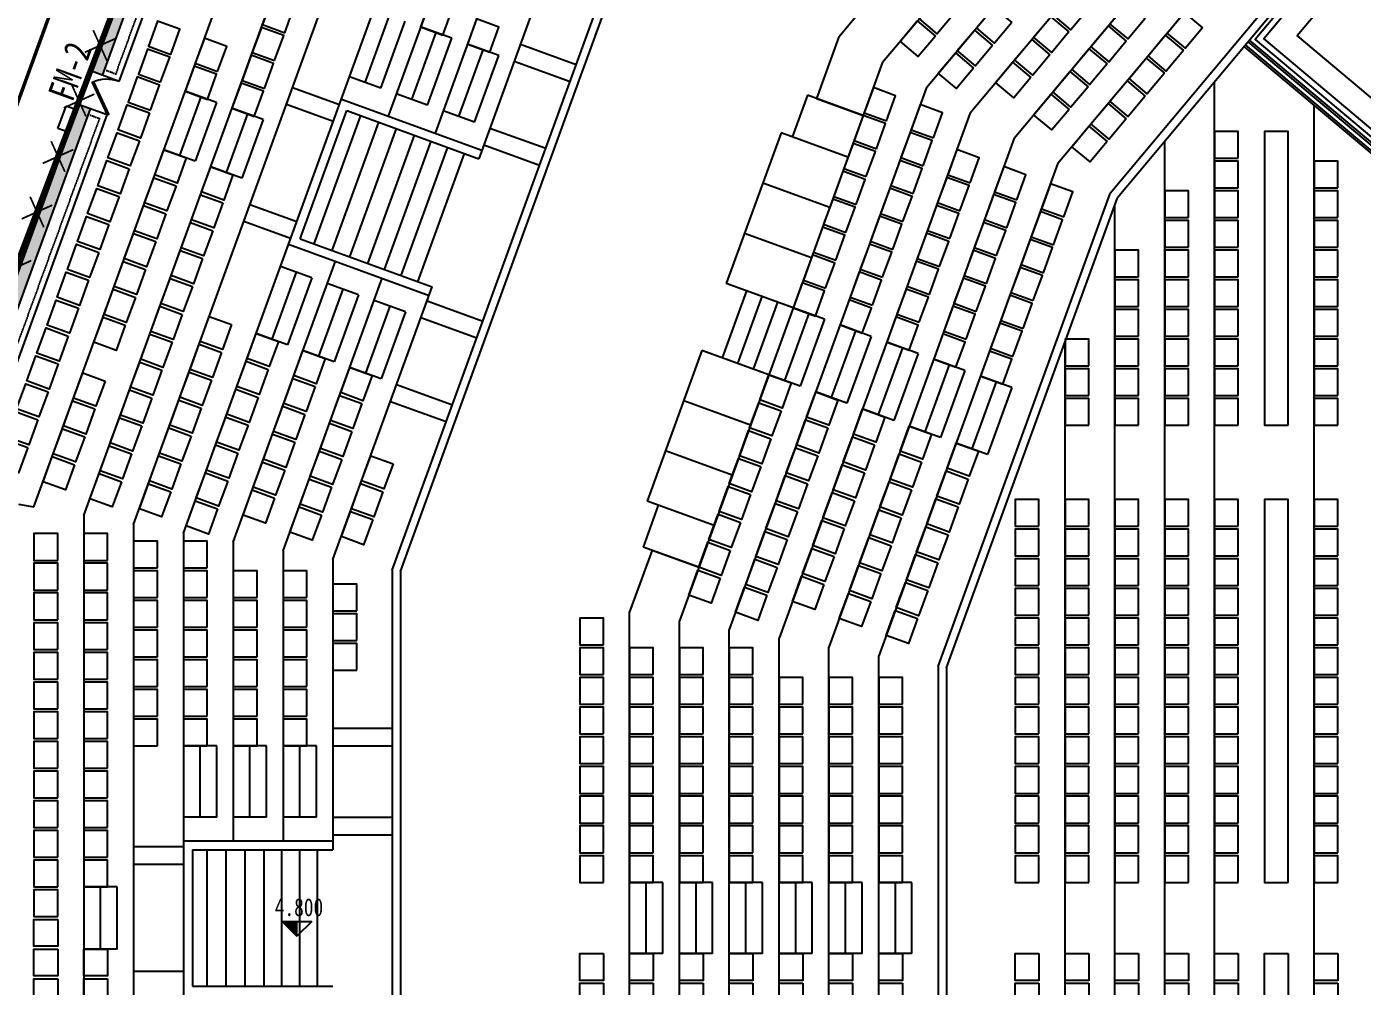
# Model space of a CAD drawing. Extents: x 23317406 to 24383751, y 42324270 to 43451021.
# Drawn here: x 23957967 to 23980481, y 42903866 to 42920030 of the extents above; entities that cross this region are included whole.
import ezdxf

# ---------------------------------------------------------------- set-up
doc = ezdxf.new("R2010")
doc.units = 0
doc.header["$MEASUREMENT"] = 0
doc.linetypes.add('T-BW-SF$0$DOT2', pattern=[3.175, 0, -3.175])
doc.layers.get('0').update_dxf_attribs({"linetype": 'CONTINUOUS'})
for name, color, linetype in [('墙', 7, 'CONTINUOUS'), ('座位', 253, 'CONTINUOUS'), ('投影', 9, 'CONTINUOUS'), ('柱填充', 8, 'CONTINUOUS'), ('栏杆', 146, 'CONTINUOUS'), ('楼梯', 5, 'CONTINUOUS'), ('汉字', 7, 'CONTINUOUS'), ('电-接地防雷-防雷卡子', 94, 'CONTINUOUS'), ('电-接地防雷-防雷线', 94, 'CONTINUOUS'), ('辅助件', 9, 'CONTINUOUS'), ('边界', 9, 'CONTINUOUS'), ('门窗', 7, 'CONTINUOUS')]:
    doc.layers.add(name, color=color, linetype=linetype)
doc.styles.add('Q1', font='SimSun.ttf', dxfattribs={"width": 0.8, "height": 450})

# ---------------------------------------------------------------- blocks, each defined once
blk = doc.blocks.new('T-SEAT-LOWER$0$SEAT_500CS')
blk.add_lwpolyline([(-400, -225), (-400, 225), (0, 225), (0, -225)], close=True)

msp = doc.modelspace()

# ---------------------------------------------------------------- hatches: boundary and pattern name
at = {"layer": '柱填充'}
msp.add_hatch(color=256, dxfattribs=at).paths.add_polyline_path([(23958189.28632, 42928329.50449), (23957797.66413, 42927862.78734), (23957589.28632, 42927290.274), (23961212.35351, 42925198.49518), (23959057.97171, 42919279.37982), (23959245.91023, 42919210.97579), (23961596.60838, 42925669.46586), (23960857.92477, 42926095.94503), (23965370.99844, 42931474.41679), (23965217.78955, 42931602.97432), (23961073.66991, 42926664.20484)])
h = msp.add_hatch(color=256, dxfattribs=at)
h.paths.add_polyline_path([(23957330, 42911466.56491), (23957330, 42905315.68857), (23957530, 42905315.68857), (23957530, 42912040.55548), (23956690, 42912188.67015), (23959040.69815, 42918647.16021), (23958852.75962, 42918715.56424), (23956698.37782, 42912796.44888), (23952578.37782, 42913522.91604), (23952370, 42912950.4027), (23952370, 42912341.14674)])
h.paths.add_polyline_path([(23956702.52308, 42910657.18258), (23957643.52308, 42910657.18258), (23957643.52308, 42909982.18258), (23956702.52308, 42909982.18258)], flags=25)
at = {"layer": '汉字'}
msp.add_hatch(color=256, dxfattribs=at).paths.add_polyline_path([(23962523.0846, 42904957.05466), (23962273.0846, 42904957.05466), (23962523.0846, 42904707.05466)])

# ---------------------------------------------------------------- linework, layer by layer
at = {"layer": '墙'}
for p, q in [((23959527.81802, 42919108.36974), (23961964.61285, 42925803.40853)), ((23955698.37782, 42912972.77586), (23960332.96827, 42925706.20849)), ((23959245.91023, 42919210.97579), (23961596.60838, 42925669.46586)), ((23959057.97171, 42919279.37982), (23961212.35351, 42925198.49518)), ((23981679.00438, 42923715.48897), (23976229.5788, 42917221.11645)), ((23981770.38289, 42923606.5883), (23976352.69273, 42917150.03658)), ((23959527.81802, 42919108.36974), (23959057.97171, 42919279.37982)), ((23956690, 42912188.67015), (23959040.69815, 42918647.16021)), ((23956698.37782, 42912796.44888), (23958852.75962, 42918715.56424)), ((23959322.60593, 42918544.55417), (23958852.75962, 42918715.56424)), ((23957094.18891, 42912422.02872), (23959322.60593, 42918544.55417)), ((23973330, 42909254.58919), (23976229.5788, 42917221.11645)), ((23973470, 42909229.90341), (23976352.69273, 42917150.03658)), ((23973330, 42909254.58919), (23973330, 42900776.78796)), ((23973470, 42909229.90341), (23973470, 42900801.47373))]:
    msp.add_line(p, q, dxfattribs=at)
at = {"layer": '墙', "ltscale": 5000}
for start, end in [(67.1172342395, 67.1172342395), (66.2587266313, 66.2587266313), (64.4772342395, 64.4772342395), (64.9387266313, 64.9387266313)]:
    msp.add_arc((23850578.58196, 42857442.58139), 533172.67138, start, end, dxfattribs=at)
at = {"layer": '墙'}
for centre, start, end in [((23850634.74669, 42857737.27781), 79.4743453394, 79.4743453394), ((23850639.30178, 42857736.37231), 78.1227654233, 78.1227654233), ((23850644.55659, 42857735.23786), 77.5606287088, 77.5606287088), ((23850649.0789, 42857734.18074), 76.2090487927, 76.2090487927)]:
    msp.add_arc(centre, 530172.67138, start, end, dxfattribs=at)
at = {"layer": '座位'}
for p, q in [((23971128.21853, 42918876.8359), (23970871.70342, 42918172.06643)), ((23972067.91115, 42918534.81576), (23971128.21853, 42918876.8359)), ((23970683.7649, 42918240.47046), (23969760.31051, 42915703.30039)), ((23971811.39605, 42917830.04629), (23970683.7649, 42918240.47046)), ((23971503.57792, 42916984.32293), (23970375.94677, 42917394.7471)), ((23971195.75979, 42916138.59957), (23970068.12864, 42916549.02375)), ((23970887.94166, 42915292.87621), (23969760.31051, 42915703.30039)), ((23969349.88634, 42914575.66924), (23968426.43195, 42912038.49916)), ((23970477.51749, 42914165.24507), (23969349.88634, 42914575.66924)), ((23970169.69936, 42913319.52171), (23969042.06821, 42913729.94588)), ((23969861.88123, 42912473.79835), (23968734.25008, 42912884.22252)), ((23969554.0631, 42911628.07499), (23968426.43195, 42912038.49916)), ((23968614.37048, 42911970.09514), (23968357.85537, 42911265.32567)), ((23969297.54799, 42910923.30553), (23968357.85537, 42911265.32567))]:
    msp.add_line(p, q, dxfattribs=at)
for points in [[(23979230, 42913315.68857), (23979230, 42918265.68857), (23978830, 42918265.68857), (23978830, 42913315.68857)], [(23979230, 42905615.68857), (23979230, 42912065.68857), (23978830, 42912065.68857), (23978830, 42905615.68857)], [(23979230, 42904415.68857), (23979230, 42897965.68857), (23978830, 42897965.68857), (23978830, 42904415.68857)]]:
    msp.add_lwpolyline(points, close=True, dxfattribs=at)
at = {"layer": '投影'}
for p, q in [((23971656.77554, 42919861.22564), (23978284.94543, 42927760.37092)), ((23972395.45914, 42919434.74646), (23978833.21649, 42927106.96691)), ((23973134.14275, 42919008.26728), (23979381.48756, 42926453.56291)), ((23973872.82635, 42918581.78811), (23979929.75862, 42925800.1589)), ((23955723.37782, 42912968.36769), (23960354.9529, 42925693.51566)), ((23974611.50995, 42918155.30893), (23980478.02968, 42925146.75489)), ((23958090, 42911941.81237), (23962827.74771, 42924958.66723)), ((23958930, 42911793.69771), (23963566.43132, 42924532.18805)), ((23975350.19355, 42917728.82975), (23981026.30074, 42924493.35088)), ((23959770, 42911645.58305), (23964305.11492, 42924105.70887)), ((23960610, 42911497.46838), (23965043.79852, 42923679.2297)), ((23965782.48213, 42923252.75052), (23964060.86725, 42918522.65253)), ((23966521.16573, 42922826.27134), (23964850.20905, 42918235.35561)), ((23967259.84933, 42922399.79217), (23965588.24845, 42917807.10649)), ((23964130, 42910876.79741), (23968139.23457, 42921892.07886)), ((23964270, 42910852.11163), (23968262.34851, 42921820.999)), ((23963671.44806, 42919090.06255), (23964081.87223, 42920217.69369)), ((23963934.56199, 42918994.29691), (23964344.98616, 42920121.92805)), ((23964460.78986, 42918802.76563), (23964871.21403, 42919930.39677)), ((23965134.32796, 42919834.63113), (23964608.1001, 42920026.16241)), ((23964723.90379, 42918706.99999), (23965134.32796, 42919834.63113)), ((23965923.66976, 42919547.33421), (23965397.4419, 42919738.86549)), ((23971656.77554, 42919861.22564), (23971278.56935, 42918822.11268)), ((23981510, 42917161.99623), (23978489.45684, 42919696.53289)), ((23981650, 42917227.27931), (23978579.4471, 42919803.77911)), ((23965250.13166, 42918515.46871), (23965660.55583, 42919643.09985)), ((23965513.24559, 42918419.70307), (23965923.66976, 42919547.33421)), ((23972395.45914, 42919434.74646), (23968970, 42910023.37482)), ((23963934.56199, 42918994.29691), (23963408.33412, 42919185.82819)), ((23977990, 42890930.07373), (23977990, 42919101.30341)), ((23960901.54837, 42918847.81279), (23960542.42722, 42917861.13553)), ((23961164.6623, 42918752.04715), (23960638.43443, 42918943.57843)), ((23964723.90379, 42918706.99999), (23964197.67592, 42918898.53127)), ((23973134.14275, 42919008.26728), (23969810, 42909875.26016)), ((23971278.56935, 42918822.11268), (23972067.91115, 42918534.81576)), ((23961164.6623, 42918752.04715), (23960805.54115, 42917765.36989)), ((23961690.89017, 42918560.51587), (23961331.76902, 42917573.83861)), ((23961954.0041, 42918464.75023), (23961427.77623, 42918656.28151)), ((23962574.52937, 42916456.39781), (23963361.17632, 42918617.69253)), ((23965513.24559, 42918419.70307), (23964987.01773, 42918611.23435)), ((23973872.82635, 42918581.78811), (23970650, 42909727.1455)), ((23979670, 42891325.43755), (23979670, 42918705.93956)), ((23961954.0041, 42918464.75023), (23961594.88295, 42917478.07297)), ((23974611.50995, 42918155.30893), (23971490, 42909579.03083)), ((23960805.54115, 42917765.36989), (23960279.31328, 42917956.90117)), ((23977150, 42891931.14675), (23977150, 42918100.23039)), ((23977150, 42905015.68857), (23977150, 42918100.23039)), ((23961594.88295, 42917478.07297), (23961068.65508, 42917669.60425)), ((23975350.19355, 42917728.82975), (23972330, 42909430.91617)), ((23976310, 42892998.63786), (23976310, 42917032.73928)), ((23961450, 42911349.35372), (23963171.61426, 42916079.45002)), ((23962508.57834, 42915895.10425), (23962098.15416, 42914767.4731)), ((23962771.69227, 42915799.33861), (23962245.4644, 42915990.86989)), ((23962290, 42911201.23905), (23963960.95606, 42915792.1531)), ((23962771.69227, 42915799.33861), (23962361.2681, 42914671.70746)), ((23963561.03407, 42915512.04169), (23963034.8062, 42915703.57297)), ((23963130, 42911053.12439), (23964801.60088, 42915645.81007)), ((23963297.92014, 42915607.80733), (23962887.49596, 42914480.17618)), ((23963561.03407, 42915512.04169), (23963150.6099, 42914384.41054)), ((23964350.37587, 42915224.74477), (23963824.148, 42915416.27605)), ((23970098.59986, 42915580.17314), (23969688.17568, 42914452.54199)), ((23970361.71379, 42915484.40749), (23969951.28962, 42914356.77635)), ((23970887.94166, 42915292.87621), (23970098.59986, 42915580.17314)), ((23964087.26194, 42915320.51041), (23963676.83777, 42914192.87926)), ((23964350.37587, 42915224.74477), (23963939.9517, 42914097.11362)), ((23970624.82772, 42915388.64185), (23970214.40355, 42914261.01071)), ((23971151.05559, 42915197.11057), (23970740.63142, 42914069.47943)), ((23971414.16953, 42915101.34493), (23970887.94166, 42915292.87621)), ((23971414.16953, 42915101.34493), (23971003.74535, 42913973.71379)), ((23972203.51133, 42914814.04801), (23971677.28346, 42915005.57929)), ((23962361.2681, 42914671.70746), (23961835.04023, 42914863.23874)), ((23971940.39739, 42914909.81365), (23971529.97322, 42913782.18251)), ((23972203.51133, 42914814.04801), (23971793.08716, 42913686.41687)), ((23963150.6099, 42914384.41054), (23962624.38203, 42914575.94182)), ((23972729.73919, 42914622.51673), (23972319.31502, 42913494.88559)), ((23972992.85313, 42914526.75109), (23972466.62526, 42914718.28237)), ((23972992.85313, 42914526.75109), (23972582.42896, 42913399.11995)), ((23975470, 42895306.51889), (23975470, 42914724.85825)), ((23963939.9517, 42914097.11362), (23963413.72383, 42914288.6449)), ((23970477.51749, 42914165.24507), (23969688.17568, 42914452.54199)), ((23973519.081, 42914335.21981), (23973108.65682, 42913207.58867)), ((23973782.19493, 42914239.45417), (23973255.96706, 42914430.98545)), ((23971003.74535, 42913973.71379), (23970477.51749, 42914165.24507)), ((23973782.19493, 42914239.45417), (23973371.77076, 42913111.82303)), ((23974571.53673, 42913952.15725), (23974045.30886, 42914143.68853)), ((23971793.08716, 42913686.41687), (23971266.85929, 42913877.94815)), ((23974308.4228, 42914047.92289), (23973897.99863, 42912920.29175)), ((23974571.53673, 42913952.15725), (23974161.11256, 42912824.52611)), ((23972582.42896, 42913399.11995), (23972056.20109, 42913590.65123)), ((23973371.77076, 42913111.82303), (23972845.54289, 42913303.35431)), ((23974161.11256, 42912824.52611), (23973634.88469, 42913016.05739)), ((23957830, 42911987.65739), (23958090, 42911941.81237)), ((23958930, 42911793.69771), (23958930, 42898237.67943)), ((23959770, 42911645.58305), (23959770, 42898385.7941)), ((23960610, 42911497.46838), (23960610, 42898533.90876)), ((23961450, 42911349.35372), (23961450, 42906315.69038)), ((23962290, 42911201.23905), (23962290, 42906315.69038)), ((23968508.20619, 42911210.60245), (23968130, 42910171.48949)), ((23968508.20619, 42911210.60245), (23969297.54799, 42910923.30553)), ((23963130, 42911053.12439), (23963130, 42906165.69038)), ((23964130, 42910876.79741), (23964130, 42899154.57973)), ((23964270, 42910852.11163), (23964270, 42899179.26551)), ((23968130, 42899866.94073), (23968130, 42910171.48949)), ((23968970, 42900015.0554), (23968970, 42910023.37482)), ((23969810, 42900163.17006), (23969810, 42909875.26016)), ((23970650, 42900311.28473), (23970650, 42909727.1455)), ((23971490, 42900459.39939), (23971490, 42909579.03083)), ((23972330, 42900607.51405), (23972330, 42909430.91617)), ((23961170, 42907915.69037), (23960610, 42907915.69038)), ((23960890, 42906715.69037), (23960890, 42907915.69037)), ((23961170, 42906715.69037), (23961170, 42907915.69037)), ((23962010, 42907915.69037), (23961450, 42907915.69038)), ((23961730, 42906715.69037), (23961730, 42907915.69037)), ((23962010, 42906715.69037), (23962010, 42907915.69037)), ((23962850, 42907915.69037), (23962290, 42907915.69038)), ((23962570, 42906715.69037), (23962570, 42907915.69037)), ((23962850, 42906715.69037), (23962850, 42907915.69037)), ((23961170, 42906715.69037), (23960610, 42906715.69037)), ((23962010, 42906715.69037), (23961450, 42906715.69037)), ((23962850, 42906715.69037), (23962290, 42906715.69037)), ((23960760, 42906165.69038), (23960760, 42903865.68857)), ((23959490, 42905540.68857), (23958930, 42905540.68857)), ((23959210, 42904490.68857), (23959210, 42905540.68857)), ((23959490, 42904490.68857), (23959490, 42905540.68857)), ((23968690, 42905615.68857), (23968130, 42905615.68857)), ((23968410, 42904415.68857), (23968410, 42905615.68857)), ((23968690, 42904415.68857), (23968690, 42905615.68857)), ((23969530, 42905615.68857), (23968970, 42905615.68857)), ((23969250, 42904415.68857), (23969250, 42905615.68857)), ((23969530, 42904415.68857), (23969530, 42905615.68857)), ((23970370, 42905615.68857), (23969810, 42905615.68857)), ((23970090, 42904415.68857), (23970090, 42905615.68857)), ((23970370, 42904415.68857), (23970370, 42905615.68857)), ((23971210, 42905615.68857), (23970650, 42905615.68857)), ((23970930, 42904415.68857), (23970930, 42905615.68857)), ((23971210, 42904415.68857), (23971210, 42905615.68857)), ((23972050, 42905615.68857), (23971490, 42905615.68857)), ((23971770, 42904415.68857), (23971770, 42905615.68857)), ((23972050, 42904415.68857), (23972050, 42905615.68857)), ((23972890, 42905615.68857), (23972330, 42905615.68857)), ((23972610, 42904415.68857), (23972610, 42905615.68857)), ((23972890, 42904415.68857), (23972890, 42905615.68857)), ((23959490, 42904490.68857), (23958930, 42904490.68857)), ((23968690, 42904415.68857), (23968130, 42904415.68857)), ((23969530, 42904415.68857), (23968970, 42904415.68857)), ((23970370, 42904415.68857), (23969810, 42904415.68857)), ((23971210, 42904415.68857), (23970650, 42904415.68857)), ((23972050, 42904415.68857), (23971490, 42904415.68857)), ((23972890, 42904415.68857), (23972330, 42904415.68857))]:
    msp.add_line(p, q, dxfattribs=at)
at = {"layer": '柱填充', "linetype": 'T-BW-SF$0$DOT2', "ltscale": 10}
for p, q in [((23959468.05077, 42919236.54102), (23961841.94469, 42925758.76098)), ((23959468.05077, 42919236.54102), (23959280.11225, 42919304.94505)), ((23956959.45927, 42912344.24253), (23959194.43466, 42918484.78692)), ((23959194.43466, 42918484.78692), (23959006.49613, 42918553.19095))]:
    msp.add_line(p, q, dxfattribs=at)
at = {"layer": '栏杆'}
for p, q in [((23981545, 42917178.317), (23978511.95441, 42919723.34444)), ((23981615, 42917210.95854), (23978556.94954, 42919776.96756))]:
    msp.add_line(p, q, dxfattribs=at)
at = {"layer": '楼梯'}
for p, q in [((23963596.09948, 42918532.1875), (23962809.45315, 42916370.89447)), ((23963896.80111, 42918422.74105), (23963110.15478, 42916261.44802)), ((23964197.50275, 42918313.2946), (23963410.85642, 42916152.00158)), ((23964498.20439, 42918203.84816), (23963711.55806, 42916042.55513)), ((23964780.11218, 42918101.24211), (23963993.46585, 42915939.94909)), ((23965062.01996, 42917998.63607), (23964275.37363, 42915837.34304)), ((23965343.92775, 42917896.03003), (23964557.28142, 42915734.737)), ((23961010, 42903865.68857), (23961010, 42906165.68857)), ((23961330, 42903865.68857), (23961330, 42906165.68857)), ((23961650, 42903865.68857), (23961650, 42906165.68857)), ((23961970, 42903865.68857), (23961970, 42906165.68857)), ((23962270, 42903865.68857), (23962270, 42906165.68857)), ((23962570, 42903865.68857), (23962570, 42906165.68857)), ((23962870, 42903865.68857), (23962870, 42906165.68857))]:
    msp.add_line(p, q, dxfattribs=at)
at = {"layer": '汉字', "color": 0}
for p, q in [((23962273.0846, 42904957.05466), (23962773.0846, 42904957.05466)), ((23962273.0846, 42904957.05466), (23962523.0846, 42904707.05466)), ((23962773.0846, 42904957.05466), (23962523.0846, 42904707.05466)), ((23962523.0846, 42904707.05466), (23962523.0846, 42904957.05466))]:
    msp.add_line(p, q, dxfattribs=at)
at = {"layer": '电-接地防雷-防雷卡子', "color": 131, "const_width": 30}
for points in [[(23959088.02672, 42919971.87257), (23959320.21623, 42919456.03535)], [(23958946.20287, 42919597.85921), (23959462.04008, 42919830.04871)], [(23958733.46708, 42919036.83917), (23958965.65658, 42918521.00195)], [(23958591.64322, 42918662.82581), (23959107.48044, 42918895.01531)], [(23958378.90743, 42918101.80577), (23958611.09694, 42917585.96855)], [(23958237.08358, 42917727.79241), (23958752.92079, 42917959.98191)], [(23957882.52393, 42916792.75901), (23958398.36115, 42917024.94851)], [(23958024.34779, 42917166.77237), (23958256.53729, 42916650.93515)], [(23957527.96429, 42915857.72561), (23958043.8015, 42916089.91511)]]:
    msp.add_lwpolyline(points, dxfattribs=at)
at = {"layer": '电-接地防雷-防雷线', "color": 130, "linetype": 'Continuous', "ltscale": 100, "const_width": 100}
msp.add_lwpolyline([(23956313.65526, 42912091.30856), (23961402.00365, 42925510.1388)], dxfattribs=at)
at = {"layer": '辅助件'}
for p, q in [((23958493.81103, 42918314.12196), (23958630.61908, 42918689.99901)), ((23958818.55761, 42918621.59498), (23958630.61908, 42918689.99901)), ((23958681.74955, 42918245.71793), (23958493.81103, 42918314.12196))]:
    msp.add_line(p, q, dxfattribs=at)
for points in [[(24013020, 42907275.68857), (24013020, 42917259.92084), (24016061.93466, 42919812.40709), (24012923.92785, 42923552.13797), (24005646.07215, 42927754.00992), (23998524.87831, 42929009.66853), (23997370, 42929009.66853), (23996215.12169, 42929009.66853), (23989093.92785, 42927754.00992), (23981816.07215, 42923552.13797), (23978678.06535, 42919812.40709), (23981720, 42917259.92084), (23981720, 42907275.68857)], [(24012920, 42907275.68857), (24012920, 42917306.55161), (24015921.05145, 42919824.73277), (24012858.65749, 42923474.35178), (24005611.34251, 42927658.59103), (23998516.12944, 42928909.66853), (23997370, 42928909.66853), (23996223.87056, 42928909.66853), (23989128.65749, 42927658.59103), (23981881.34251, 42923474.35178), (23978818.94855, 42919824.73277), (23981820, 42917306.55161), (23981820, 42907275.68857)], [(24012520, 42907275.68857), (24012520, 42917493.07467), (24015357.51863, 42919874.03551), (24012597.57603, 42923163.20701), (24005472.42397, 42927276.91547), (23998481.13398, 42928509.66853), (23997370, 42928509.66853), (23996258.86602, 42928509.66853), (23989267.57603, 42927276.91547), (23982142.42397, 42923163.20701), (23979382.48137, 42919874.03551), (23982220, 42917493.07467), (23982220, 42907275.68857)]]:
    msp.add_lwpolyline(points, dxfattribs=at)
at = {"layer": '边界'}
for p, q in [((23966289.38974, 42919733.47636), (23967229.08236, 42919391.45621)), ((23966186.7837, 42919451.56857), (23967126.47632, 42919109.54843)), ((23963237.32343, 42918715.98018), (23962447.98163, 42919003.2771)), ((23963271.52545, 42918809.94945), (23965639.55085, 42917948.05868)), ((23963134.71739, 42918434.0724), (23962345.37559, 42918721.36932)), ((23963361.17632, 42918617.69253), (23965588.24783, 42917807.10479)), ((23965776.35953, 42918323.93743), (23966716.05215, 42917981.91728)), ((23965673.75348, 42918042.02964), (23966613.4461, 42917700.0095)), ((23962519.08052, 42916742.62399), (23961729.73872, 42917029.92091)), ((23962416.47447, 42916460.7162), (23961627.13267, 42916748.01312)), ((23962382.27246, 42916366.74694), (23964750.29786, 42915504.85618)), ((23962574.52937, 42916456.39781), (23964801.60088, 42915645.81007)), ((23964716.09585, 42915410.88691), (23965655.78847, 42915068.86677)), ((23964613.48981, 42915128.97913), (23965553.18243, 42914786.95899)), ((23964203.06563, 42914001.34798), (23965142.75826, 42913659.32784)), ((23964100.45959, 42913719.4402), (23965040.15221, 42913377.42005)), ((23963130, 42908215.69037), (23964130, 42908215.69037)), ((23963130, 42907915.69037), (23964130, 42907915.69037)), ((23963130, 42906715.69037), (23964130, 42906715.69037)), ((23963130, 42906415.69037), (23964130, 42906415.69037)), ((23960610, 42906215.69038), (23959770, 42906215.69038)), ((23960610, 42906315.69038), (23963130, 42906315.69038)), ((23960760, 42906165.69038), (23963130, 42906165.69038)), ((23960610, 42905915.69038), (23959770, 42905915.69038)), ((23960610, 42904115.68857), (23959770, 42904115.68857)), ((23960760, 42903865.68857), (23963130, 42903865.68857))]:
    msp.add_line(p, q, dxfattribs=at)
at = {"layer": '门窗'}
msp.add_lwpolyline([(23959322.60593, 42918544.55417), (23959349.79517, 42918557.23272), (23959096.22421, 42919101.01739), (23959069.03497, 42919088.33884)], close=True, dxfattribs=at)
msp.add_arc((23959322.60593, 42918544.55417), 600, 70.000000001, 115.000000001, dxfattribs=at)

# ---------------------------------------------------------------- block references
at = {"layer": '座位', "xscale": -1}
for p, rotation in [((23962017.7616, 42920277.25297), 339.9999999936559), ((23964685.05463, 42920237.59325), 339.9999999936559), ((23965474.39643, 42919950.29633), 339.9999999936559), ((23960097.05724, 42919912.1525), 339.9999999936559), ((23961846.75153, 42919807.40666), 339.9999999936559), ((23960886.39965, 42919624.85727), 339.9999999936559), ((23959926.04716, 42919442.30619), 339.9999999936559), ((23961675.74146, 42919337.56035), 339.9999999936559), ((23960715.38958, 42919155.01096), 339.9999999936559), ((23959755.03709, 42918972.45988), 339.9999999936559), ((23961504.73138, 42918867.71404), 339.9999999936559), ((23972161.96669, 42918793.23123), 340.0000000000597), ((23972951.30849, 42918505.93431), 340.0000000000597), ((23971990.95662, 42918323.38492), 340.0000000000597), ((23972780.29842, 42918036.088), 340.0000000000597), ((23971819.94655, 42917853.53861), 340.0000000000597), ((23973569.64022, 42917748.79108), 340.0000000000597), ((23972609.28835, 42917566.24169), 340.0000000000597), ((23974358.98202, 42917461.49416), 340.0000000000597), ((23971648.93648, 42917383.6923), 340.0000000000597), ((23973398.63015, 42917278.94477), 340.0000000000597), ((23972438.27828, 42917096.39538), 340.0000000000597), ((23975148.32383, 42917174.19724), 340.0000000000597), ((23971477.92641, 42916913.84599), 340.0000000000597), ((23973227.62008, 42916809.09846), 340.0000000000597), ((23974187.97195, 42916991.64785), 340.0000000000597), ((23972267.26821, 42916626.54907), 340.0000000000597), ((23974977.31375, 42916704.35092), 340.0000000000597), ((23971306.91633, 42916443.99968), 340.0000000000597), ((23973056.61001, 42916339.25214), 340.0000000000597), ((23974016.96188, 42916521.80153), 340.0000000000597), ((23972096.25814, 42916156.70275), 340.0000000000597), ((23974806.30368, 42916234.50461), 340.0000000000597), ((23971135.90626, 42915974.15336), 340.0000000000597), ((23973845.95181, 42916051.95522), 340.0000000000597), ((23971925.24806, 42915686.85644), 340.0000000000597), ((23972885.59994, 42915869.40583), 340.0000000000597), ((23974635.29361, 42915764.6583), 340.0000000000597), ((23970964.89619, 42915504.30705), 340.0000000000597), ((23973674.94174, 42915582.10891), 340.0000000000597), ((23971754.23799, 42915217.01013), 340.0000000000597), ((23972714.58987, 42915399.55952), 340.0000000000597), ((23974464.28354, 42915294.81199), 340.0000000000597), ((23973503.93167, 42915112.2626), 340.0000000000597), ((23972543.57979, 42914929.71321), 340.0000000000597), ((23974293.27347, 42914824.96568), 340.0000000000597), ((23973332.92159, 42914642.41629), 340.0000000000597), ((23974122.2634, 42914355.11937), 340.0000000000597), ((23958090, 42911265.68857), 359.9999999951385), ((23958930, 42911265.68857), 359.9999999951385), ((23959770, 42911140.69038), 359.9999999951385), ((23960610, 42911140.69038), 359.9999999951385), ((23958090, 42910765.68857), 359.9999999951385), ((23958930, 42910765.68857), 359.9999999951385), ((23959770, 42910640.69038), 359.9999999951385), ((23960610, 42910640.69038), 359.9999999951385), ((23961450, 42910640.69038), 359.9999999951385), ((23962290, 42910640.69038), 359.9999999951385), ((23958090, 42910265.68857), 359.9999999951385), ((23958930, 42910265.68857), 359.9999999951385), ((23963130, 42910415.69038), 359.9999999951385), ((23959770, 42910140.69038), 359.9999999951385), ((23960610, 42910140.69038), 359.9999999951385), ((23961450, 42910140.69038), 359.9999999951385), ((23962290, 42910140.69038), 359.9999999951385), ((23963130, 42909915.69038), 359.9999999951385), ((23967290, 42909840.68857), 359.9999999951385), ((23958090, 42909765.68857), 359.9999999951385), ((23958930, 42909765.68857), 359.9999999951385), ((23959770, 42909640.69038), 359.9999999951385), ((23960610, 42909640.69038), 359.9999999951385), ((23961450, 42909640.69038), 359.9999999951385), ((23962290, 42909640.69038), 359.9999999951385), ((23963130, 42909415.69038), 359.9999999951385), ((23967290, 42909340.68857), 359.9999999951385), ((23968130, 42909340.68857), 359.9999999951385), ((23968970, 42909340.68857), 359.9999999951385), ((23969810, 42909340.68857), 359.9999999951385), ((23958090, 42909265.68857), 359.9999999951385), ((23958930, 42909265.68857), 359.9999999951385), ((23959770, 42909140.69038), 359.9999999951385), ((23960610, 42909140.69038), 359.9999999951385), ((23961450, 42909140.69038), 359.9999999951385), ((23962290, 42909140.69038), 359.9999999951385), ((23958090, 42908765.68857), 359.9999999951385), ((23958930, 42908765.68857), 359.9999999951385), ((23967290, 42908840.68857), 359.9999999951385), ((23968130, 42908840.68857), 359.9999999951385), ((23968970, 42908840.68857), 359.9999999951385), ((23969810, 42908840.68857), 359.9999999951385), ((23970650, 42908840.68857), 359.9999999951385), ((23971490, 42908840.68857), 359.9999999951385), ((23972330, 42908840.68857), 359.9999999951385), ((23959770, 42908640.69038), 359.9999999951385), ((23960610, 42908640.69038), 359.9999999951385), ((23961450, 42908640.69038), 359.9999999951385), ((23962290, 42908640.69038), 359.9999999951385), ((23958090, 42908265.68857), 359.9999999951385), ((23958930, 42908265.68857), 359.9999999951385), ((23967290, 42908340.68857), 359.9999999951385), ((23968130, 42908340.68857), 359.9999999951385), ((23968970, 42908340.68857), 359.9999999951385), ((23969810, 42908340.68857), 359.9999999951385), ((23970650, 42908340.68857), 359.9999999951385), ((23971490, 42908340.68857), 359.9999999951385), ((23972330, 42908340.68857), 359.9999999951385), ((23959770, 42908140.69038), 359.9999999951385), ((23960610, 42908140.69038), 359.9999999951385), ((23961450, 42908140.69038), 359.9999999951385), ((23962290, 42908140.69038), 359.9999999951385), ((23958090, 42907765.68857), 359.9999999951385), ((23958930, 42907765.68857), 359.9999999951385), ((23967290, 42907840.68857), 359.9999999951385), ((23968130, 42907840.68857), 359.9999999951385), ((23968970, 42907840.68857), 359.9999999951385), ((23969810, 42907840.68857), 359.9999999951385), ((23970650, 42907840.68857), 359.9999999951385), ((23971490, 42907840.68857), 359.9999999951385), ((23972330, 42907840.68857), 359.9999999951385), ((23967290, 42907340.68857), 359.9999999951385), ((23968130, 42907340.68857), 359.9999999951385), ((23968970, 42907340.68857), 359.9999999951385), ((23969810, 42907340.68857), 359.9999999951385), ((23970650, 42907340.68857), 359.9999999951385), ((23971490, 42907340.68857), 359.9999999951385), ((23972330, 42907340.68857), 359.9999999951385), ((23958090, 42907265.68857), 359.9999999951385), ((23958930, 42907265.68857), 359.9999999951385), ((23958090, 42906765.68857), 359.9999999951385), ((23958930, 42906765.68857), 359.9999999951385), ((23967290, 42906840.68857), 359.9999999951385), ((23968130, 42906840.68857), 359.9999999951385), ((23968970, 42906840.68857), 359.9999999951385), ((23969810, 42906840.68857), 359.9999999951385), ((23970650, 42906840.68857), 359.9999999951385), ((23971490, 42906840.68857), 359.9999999951385), ((23972330, 42906840.68857), 359.9999999951385), ((23958090, 42906265.68857), 359.9999999951385), ((23958930, 42906265.68857), 359.9999999951385), ((23967290, 42906340.68857), 359.9999999951385), ((23968130, 42906340.68857), 359.9999999951385), ((23968970, 42906340.68857), 359.9999999951385), ((23969810, 42906340.68857), 359.9999999951385), ((23970650, 42906340.68857), 359.9999999951385), ((23971490, 42906340.68857), 359.9999999951385), ((23972330, 42906340.68857), 359.9999999951385), ((23958090, 42905765.68857), 359.9999999951385), ((23958930, 42905765.68857), 359.9999999951385), ((23967290, 42905840.68857), 359.9999999951385), ((23968130, 42905840.68857), 359.9999999951385), ((23968970, 42905840.68857), 359.9999999951385), ((23969810, 42905840.68857), 359.9999999951385), ((23970650, 42905840.68857), 359.9999999951385), ((23971490, 42905840.68857), 359.9999999951385), ((23972330, 42905840.68857), 359.9999999951385), ((23958090, 42905265.68857), 359.9999999951385)]:
    msp.add_blockref('T-SEAT-LOWER$0$SEAT_500CS', p, dxfattribs=dict(at, rotation=rotation))
at = {"layer": '座位'}
for p, rotation in [((23973155.67521, 42920340.73669), 139.9999999962794), ((23975406.81129, 42920409.92017), 139.9999999962794), ((23976371.68243, 42920253.0008), 139.9999999962794), ((23974120.54635, 42920183.81732), 139.9999999962794), ((23975085.41748, 42920026.89795), 139.9999999962794), ((23977336.55356, 42920096.08143), 139.9999999962794), ((23972834.2814, 42919957.71447), 139.9999999962794), ((23973799.15254, 42919800.7951), 139.9999999962794), ((23976050.28862, 42919869.97858), 139.9999999962794), ((23974764.02368, 42919643.87573), 139.9999999962794), ((23977015.15976, 42919713.05921), 139.9999999962794), ((23973477.75874, 42919417.77288), 139.9999999962794), ((23975728.89482, 42919486.95636), 139.9999999962794), ((23976693.76595, 42919330.03699), 139.9999999962794), ((23974442.62987, 42919260.85351), 139.9999999962794), ((23975407.50101, 42919103.93414), 139.9999999962794), ((23976372.37215, 42918947.01477), 139.9999999962794), ((23975086.10721, 42918720.91191), 139.9999999962794), ((23959584.02702, 42918502.61357), 160.000000003379), ((23976050.97834, 42918563.99254), 139.9999999962794), ((23975729.58454, 42918180.97032), 139.9999999962794), ((23959413.01695, 42918032.76725), 160.000000003379), ((23960202.35875, 42917745.47033), 160.000000003379), ((23959242.00688, 42917562.92094), 160.000000003379), ((23960991.70055, 42917458.17341), 160.000000003379), ((23960031.34868, 42917275.62402), 160.000000003379), ((23959070.9968, 42917093.07463), 160.000000003379), ((23959860.33861, 42916805.77771), 160.000000003379), ((23960820.69048, 42916988.3271), 160.000000003379), ((23958899.98673, 42916623.22832), 160.000000003379), ((23959689.32854, 42916335.9314), 160.000000003379), ((23960649.68041, 42916518.48079), 160.000000003379), ((23958728.97666, 42916153.38201), 160.000000003379), ((23960478.67034, 42916048.63448), 160.000000003379), ((23958557.96659, 42915683.5357), 160.000000003379), ((23959518.31846, 42915866.08509), 160.000000003379), ((23960307.66026, 42915578.78817), 160.000000003379), ((23958386.95652, 42915213.68939), 160.000000003379), ((23959347.30839, 42915396.23878), 160.000000003379), ((23960136.65019, 42915108.94186), 160.000000003379), ((23959176.29832, 42914926.39247), 160.000000003379), ((23960968.7439, 42914939.10483), 160.000000003379), ((23958215.94645, 42914743.84308), 160.000000003379), ((23959965.64012, 42914639.09555), 160.000000003379), ((23961758.0857, 42914651.8079), 160.000000003379), ((23960797.73382, 42914469.25851), 160.000000003379), ((23962547.4275, 42914364.51098), 160.000000003379), ((23958044.93638, 42914273.99677), 160.000000003379), ((23959794.63005, 42914169.24924), 160.000000003379), ((23961587.07563, 42914181.96159), 160.000000003379), ((23963336.7693, 42914077.21406), 160.000000003379), ((23958834.27818, 42913986.69985), 160.000000003379), ((23960626.72375, 42913999.4122), 160.000000003379), ((23962376.41743, 42913894.66467), 160.000000003379), ((23970400.56295, 42913953.81423), 160.0000000013177), ((23957873.9263, 42913804.15046), 160.000000003379), ((23959623.61998, 42913699.40293), 160.000000003379), ((23961416.06555, 42913712.11528), 160.000000003379), ((23971189.90476, 42913666.51731), 160.0000000013177), ((23958663.26811, 42913516.85354), 160.000000003379), ((23960455.71368, 42913529.56589), 160.000000003379), ((23962205.40736, 42913424.81836), 160.000000003379), ((23963165.75923, 42913607.36775), 160.000000003379), ((23970229.55288, 42913483.96792), 160.0000000013177), ((23957702.91623, 42913334.30415), 160.000000003379), ((23959452.60991, 42913229.55662), 160.000000003379), ((23961245.05548, 42913242.26897), 160.000000003379), ((23971018.89468, 42913196.671), 160.0000000013177), ((23971979.24656, 42913379.22039), 160.0000000013177), ((23958492.25803, 42913047.00723), 160.000000003379), ((23960284.70361, 42913059.71958), 160.000000003379), ((23962034.39728, 42912954.97205), 160.000000003379), ((23962994.74916, 42913137.52144), 160.000000003379), ((23970058.54281, 42913014.12161), 160.0000000013177), ((23972768.58836, 42913091.92347), 160.0000000013177), ((23957531.90616, 42912864.45784), 160.000000003379), ((23959281.59984, 42912759.71031), 160.000000003379), ((23961074.04541, 42912772.42266), 160.000000003379), ((23970847.88461, 42912726.82469), 160.0000000013177), ((23971808.23649, 42912909.37408), 160.0000000013177), ((23973557.93016, 42912804.62655), 160.0000000013177), ((23958321.24796, 42912577.16092), 160.000000003379), ((23960113.69354, 42912589.87327), 160.000000003379), ((23962823.73909, 42912667.67513), 160.000000003379), ((23963690.03542, 42912591.80905), 160.000000003379), ((23969887.53274, 42912544.2753), 160.0000000013177), ((23972597.57829, 42912622.07716), 160.0000000013177), ((23959110.58976, 42912289.864), 160.000000003379), ((23960903.03534, 42912302.57635), 160.000000003379), ((23961863.38721, 42912485.12574), 160.000000003379), ((23971637.22641, 42912439.52777), 160.0000000013177), ((23973386.92009, 42912334.78024), 160.0000000013177), ((23959942.68347, 42912120.02696), 160.000000003379), ((23962652.72901, 42912197.82882), 160.000000003379), ((23963519.02535, 42912121.96274), 160.000000003379), ((23969716.52267, 42912074.42899), 160.0000000013177), ((23970676.87454, 42912256.97838), 160.0000000013177), ((23972426.56821, 42912152.23085), 160.0000000013177), ((23960732.02527, 42911832.73004), 160.000000003379), ((23961692.37714, 42912015.27943), 160.000000003379), ((23971466.21634, 42911969.68146), 160.0000000013177), ((23973215.91002, 42911864.93393), 160.0000000013177), ((23962481.71894, 42911727.98251), 160.000000003379), ((23963348.01528, 42911652.11643), 160.000000003379), ((23969545.5126, 42911604.58268), 160.0000000013177), ((23970505.86447, 42911787.13207), 160.0000000013177), ((23972255.55814, 42911682.38454), 160.0000000013177), ((23971295.20627, 42911499.83515), 160.0000000013177), ((23973044.89994, 42911395.08762), 160.0000000013177), ((23970334.8544, 42911317.28576), 160.0000000013177), ((23972084.54807, 42911212.53823), 160.0000000013177), ((23969374.50252, 42911134.73637), 160.0000000013177), ((23971124.1962, 42911029.98884), 160.0000000013177), ((23972873.88987, 42910925.24131), 160.0000000013177), ((23970163.84433, 42910847.43945), 160.0000000013177), ((23971913.538, 42910742.69192), 160.0000000013177), ((23969203.49245, 42910664.89006), 160.0000000013177), ((23970953.18613, 42910560.14253), 160.0000000013177), ((23969992.83425, 42910377.59314), 160.0000000013177), ((23971742.52793, 42910272.84561), 160.0000000013177), ((23972702.8798, 42910455.395), 160.0000000013177), ((23972531.86973, 42909985.54869), 160.0000000013177), ((23958090, 42904765.68857), 180.0000000048615), ((23958090, 42904265.68857), 180.0000000048615), ((23958930, 42904265.68677), 180.0000000048615), ((23967290, 42904190.68857), 179.9999999963965), ((23968130, 42904190.68857), 179.9999999963965), ((23968970, 42904190.68857), 179.9999999963965), ((23969810, 42904190.68857), 179.9999999963965), ((23970650, 42904190.68857), 179.9999999963965), ((23971490, 42904190.68857), 179.9999999963965), ((23972330, 42904190.68857), 179.9999999963965), ((23974630, 42904190.68857), 180), ((23975470, 42904190.68857), 180), ((23976310, 42904190.68857), 180), ((23977150, 42904190.68857), 180), ((23977990, 42904190.68857), 180), ((23979670, 42904190.68857), 180), ((23958090, 42903765.68857), 180.0000000048615), ((23958930, 42903765.68677), 180.0000000048615), ((23967290, 42903690.68857), 179.9999999963965), ((23968130, 42903690.68857), 179.9999999963965), ((23968970, 42903690.68857), 179.9999999963965), ((23969810, 42903690.68857), 179.9999999963965), ((23970650, 42903690.68857), 179.9999999963965), ((23971490, 42903690.68857), 179.9999999963965), ((23972330, 42903690.68857), 179.9999999963965), ((23974630, 42903690.68857), 180), ((23975470, 42903690.68857), 180), ((23976310, 42903690.68857), 180), ((23977150, 42903690.68857), 180), ((23977990, 42903690.68857), 180), ((23979670, 42903690.68857), 180)]:
    msp.add_blockref('T-SEAT-LOWER$0$SEAT_500CS', p, dxfattribs=dict(at, rotation=rotation))
at = {"layer": '座位', "xscale": -1}
for p in [(23977990, 42918040.68857), (23977990, 42917540.68857), (23979670, 42917540.68857), (23977150, 42917040.68857), (23977990, 42917040.68857), (23979670, 42917040.68857), (23977150, 42916540.68857), (23977990, 42916540.68857), (23979670, 42916540.68857), (23976310, 42916040.68857), (23977150, 42916040.68857), (23977990, 42916040.68857), (23979670, 42916040.68857), (23976310, 42915540.68857), (23977150, 42915540.68857), (23977990, 42915540.68857), (23979670, 42915540.68857), (23976310, 42915040.68857), (23977150, 42915040.68857), (23977990, 42915040.68857), (23979670, 42915040.68857), (23975470, 42914540.68857), (23976310, 42914540.68857), (23977150, 42914540.68857), (23977990, 42914540.68857), (23979670, 42914540.68857), (23975470, 42914040.68857), (23976310, 42914040.68857), (23977150, 42914040.68857), (23977990, 42914040.68857), (23979670, 42914040.68857), (23975470, 42913540.68857), (23976310, 42913540.68857), (23977150, 42913540.68857), (23977990, 42913540.68857), (23979670, 42913540.68857), (23974630, 42911840.68857), (23975470, 42911840.68857), (23976310, 42911840.68857), (23977150, 42911840.68857), (23977990, 42911840.68857), (23979670, 42911840.68857), (23974630, 42911340.68857), (23975470, 42911340.68857), (23976310, 42911340.68857), (23977150, 42911340.68857), (23977990, 42911340.68857), (23979670, 42911340.68857), (23974630, 42910840.68857), (23975470, 42910840.68857), (23976310, 42910840.68857), (23977150, 42910840.68857), (23977990, 42910840.68857), (23979670, 42910840.68857), (23974630, 42910340.68857), (23975470, 42910340.68857), (23976310, 42910340.68857), (23977150, 42910340.68857), (23977990, 42910340.68857), (23979670, 42910340.68857), (23974630, 42909840.68857), (23975470, 42909840.68857), (23976310, 42909840.68857), (23977150, 42909840.68857), (23977990, 42909840.68857), (23979670, 42909840.68857), (23974630, 42909340.68857), (23975470, 42909340.68857), (23976310, 42909340.68857), (23977150, 42909340.68857), (23977990, 42909340.68857), (23979670, 42909340.68857), (23974630, 42908840.68857), (23975470, 42908840.68857), (23976310, 42908840.68857), (23977150, 42908840.68857), (23977990, 42908840.68857), (23979670, 42908840.68857), (23974630, 42908340.68857), (23975470, 42908340.68857), (23976310, 42908340.68857), (23977150, 42908340.68857), (23977990, 42908340.68857), (23979670, 42908340.68857), (23974630, 42907840.68857), (23975470, 42907840.68857), (23976310, 42907840.68857), (23977150, 42907840.68857), (23977990, 42907840.68857), (23979670, 42907840.68857), (23974630, 42907340.68857), (23975470, 42907340.68857), (23976310, 42907340.68857), (23977150, 42907340.68857), (23977990, 42907340.68857), (23979670, 42907340.68857), (23974630, 42906840.68857), (23975470, 42906840.68857), (23976310, 42906840.68857), (23977150, 42906840.68857), (23977990, 42906840.68857), (23979670, 42906840.68857), (23974630, 42906340.68857), (23975470, 42906340.68857), (23976310, 42906340.68857), (23977150, 42906340.68857), (23977990, 42906340.68857), (23979670, 42906340.68857), (23974630, 42905840.68857), (23975470, 42905840.68857), (23976310, 42905840.68857), (23977150, 42905840.68857), (23977990, 42905840.68857), (23979670, 42905840.68857)]:
    msp.add_blockref('T-SEAT-LOWER$0$SEAT_500CS', p, dxfattribs=at)

# ---------------------------------------------------------------- texts
at = {"layer": '汉字', "color": 0, "style": 'Q1', "width": 0.8}
msp.add_text('FM-2', height=450, rotation=70, dxfattribs=at).set_placement((23958737.86013, 42918743.15852))
msp.add_text('4.800', height=300, dxfattribs=at).set_placement((23962148.77494, 42905047.73268))

doc.saveas('drawing.dxf')
